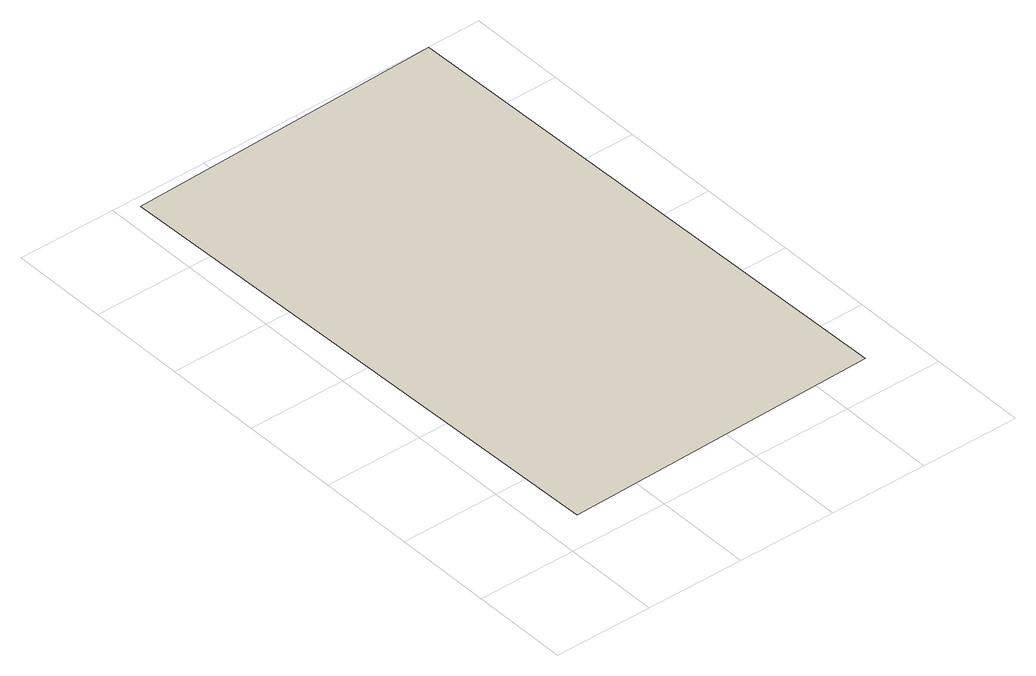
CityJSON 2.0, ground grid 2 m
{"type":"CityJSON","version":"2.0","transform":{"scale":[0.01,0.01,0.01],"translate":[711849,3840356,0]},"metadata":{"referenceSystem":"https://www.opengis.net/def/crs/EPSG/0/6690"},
"CityObjects":{
"building1":{"type":"Building","attributes":{"class":"3001","usage":"422","measuredHeight":9.7,"storeysAboveGround":1,"BuildingDetailAttribute.totalFloorArea":1014.21,"BuildingDetailAttribute.buildingFootprintArea":1014.21,"BuildingDetailAttribute.buildingStructureType":"601","BuildingDetailAttribute.areaClassificationType":"23","BuildingDetailAttribute.orgUsage2":"1320","BuildingDetailAttribute.buildingHeight":5.5,"BuildingDetailAttribute.surveyYear":2022,"BuildingIDAttribute.prefecture":"23","BuildingIDAttribute.city":"23201"},"geometry":[{"type":"MultiSurface","lod":"1","boundaries":[[[0,1,2,3]],[[4,1,5,6]],[[7,8,9,10]]]}]}
},
"vertices":[
[594,1192,0],[686,1194,0],[688,1083,0],[597,1081,0],[687,1161,0],[667,1194,2],[668,1160,0],[711,85,0],[686,1194,4],[44,1179,0],[70,70,0]
]}
